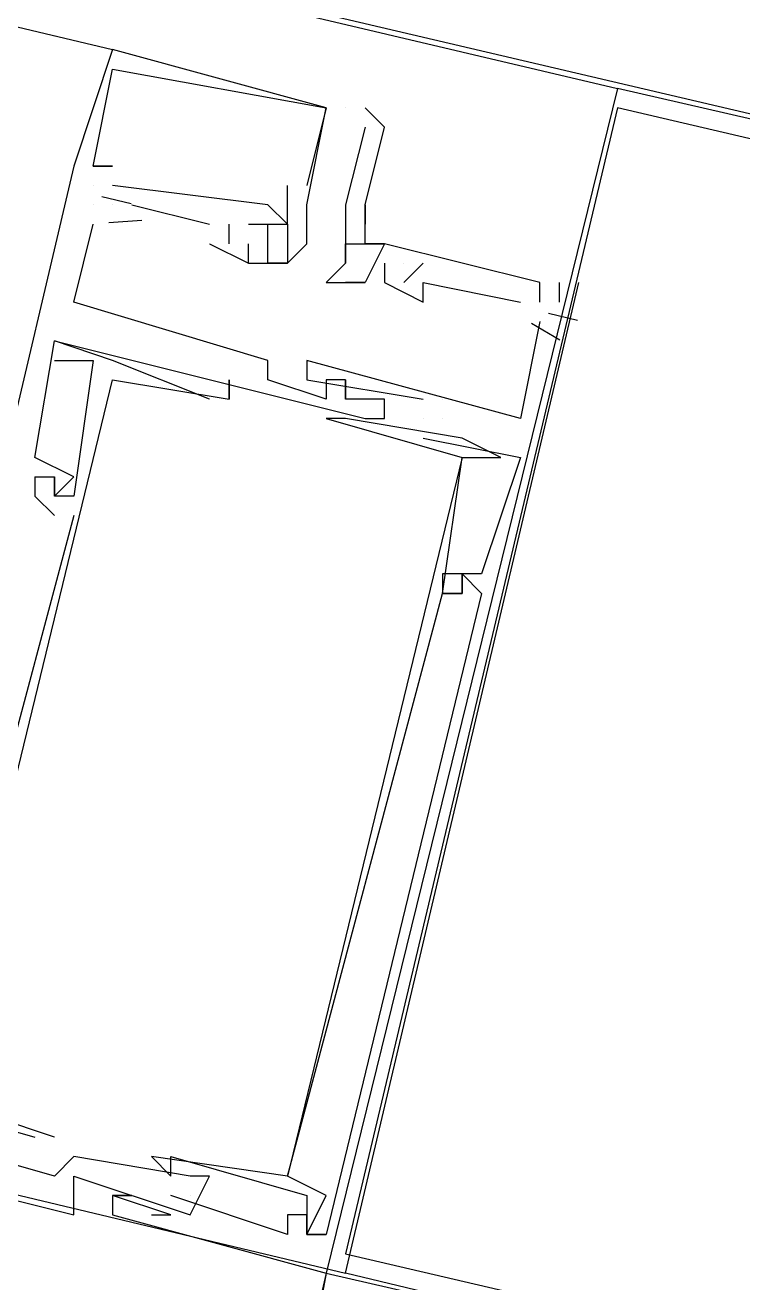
# Model space of a CAD drawing. Header units: feet. Extents: x -84 to 198, y -22 to 181.
# Drawn here: x 126.807 to 127.299, y 127.411 to 128.275 of the extents above; entities that cross this region are included whole.
import ezdxf

# ---------------------------------------------------------------- set-up
doc = ezdxf.new("R2010")
doc.units = ezdxf.units.FT
doc.layers.add('A-LINEA', color=7, linetype='CONTINUOUS')

msp = doc.modelspace()

# ---------------------------------------------------------------- linework, layer by layer
at = {"layer": 'A-LINEA'}
for p, q in [((119.2933, 130.0978), (127.2133, 128.2311)), ((119.6267, 129.9778), (126.8667, 128.2578)), ((126.8667, 128.2578), (126.8667, 128.2578)), ((126.8667, 128.2578), (126.8667, 128.2578)), ((126.8667, 128.2578), (126.8667, 128.2578)), ((126.8667, 128.2444), (126.8667, 128.2444)), ((126.8667, 128.2444), (126.8667, 128.2444)), ((126.8667, 128.2444), (126.8667, 128.2444)), ((127.0133, 128.2178), (127.0133, 128.2178)), ((127.0133, 128.2178), (127.0133, 128.2178)), ((127.0133, 128.2178), (127.0133, 128.2178)), ((127.0133, 128.2178), (127.0133, 128.2178)), ((127.0133, 128.2178), (127.0133, 128.2178)), ((127.0133, 128.2178), (127.0133, 128.2178)), ((127.0267, 128.2178), (127.0267, 128.2178)), ((127.04, 128.2178), (127.04, 128.2178)), ((127.04, 128.2044), (127.04, 128.2044)), ((127.0533, 128.2044), (127.0533, 128.2044)), ((126.84, 128.1778), (126.68, 127.4978)), ((126.84, 128.1778), (126.68, 127.4978)), ((126.84, 128.1778), (126.68, 127.4978)), ((126.84, 128.1778), (126.84, 128.1778)), ((126.84, 128.1778), (126.84, 128.1778)), ((126.84, 128.1778), (126.84, 128.1778)), ((126.84, 128.1778), (126.84, 128.1778)), ((126.84, 128.1778), (126.84, 128.1778)), ((126.84, 128.1778), (126.84, 128.1778)), ((126.8533, 128.1778), (126.8533, 128.1778)), ((126.8533, 128.1778), (126.8533, 128.1778)), ((126.8533, 128.1778), (126.8533, 128.1778)), ((126.8533, 128.1778), (126.8533, 128.1778)), ((126.8533, 128.1778), (126.8533, 128.1778)), ((126.8533, 128.1778), (126.8533, 128.1778)), ((126.8533, 128.1778), (126.8533, 128.1778)), ((126.8533, 128.1778), (126.8533, 128.1778)), ((126.8533, 128.1778), (126.8533, 128.1778)), ((126.8533, 128.1778), (126.8533, 128.1778)), ((126.8533, 128.1778), (126.8533, 128.1778)), ((126.8533, 128.1778), (126.8533, 128.1778)), ((126.8667, 128.1778), (126.8667, 128.1778)), ((126.8667, 128.1778), (126.8667, 128.1778)), ((126.8667, 128.1778), (126.8667, 128.1778)), ((126.8533, 128.1644), (126.8533, 128.1644)), ((126.8533, 128.1644), (126.8533, 128.1644)), ((126.8533, 128.1644), (126.8533, 128.1644)), ((126.8533, 128.1644), (126.8533, 128.1644)), ((126.8533, 128.1644), (126.8533, 128.1644)), ((126.8533, 128.1644), (126.8533, 128.1644)), ((126.9733, 128.1511), (126.8667, 128.1644)), ((126.8667, 128.1644), (126.8667, 128.1644)), ((126.9733, 128.1511), (126.8667, 128.1644)), ((126.8667, 128.1644), (126.8667, 128.1644)), ((126.9733, 128.1511), (126.8667, 128.1644)), ((126.8667, 128.1644), (126.8667, 128.1644)), ((126.9867, 128.1378), (126.9867, 128.1644)), ((126.9867, 128.1644), (126.9867, 128.1644)), ((126.9867, 128.1378), (126.9867, 128.1644)), ((126.9867, 128.1644), (126.9867, 128.1644)), ((126.9867, 128.1378), (126.9867, 128.1644)), ((126.9867, 128.1644), (126.9867, 128.1644)), ((127, 128.1644), (127, 128.1644)), ((127, 128.1644), (127, 128.1644)), ((127, 128.1644), (127, 128.1644)), ((126.8533, 128.1511), (126.8533, 128.1511)), ((126.8533, 128.1511), (126.8533, 128.1511)), ((126.8533, 128.1511), (126.8533, 128.1511)), ((126.8594, 128.1568), (126.8794, 128.152)), ((126.8594, 128.1568), (126.8794, 128.152)), ((126.8594, 128.1568), (126.8794, 128.152)), ((126.8667, 128.1511), (126.8667, 128.1511)), ((126.8667, 128.1511), (126.8667, 128.1511)), ((126.8667, 128.1511), (126.8667, 128.1511)), ((126.8667, 128.1511), (126.8667, 128.1511)), ((126.8667, 128.1511), (126.8667, 128.1511)), ((126.8667, 128.1511), (126.8667, 128.1511)), ((126.88, 128.1511), (126.9333, 128.1378)), ((126.88, 128.1511), (126.88, 128.1511)), ((126.88, 128.1511), (126.9333, 128.1378)), ((126.88, 128.1511), (126.88, 128.1511)), ((126.88, 128.1511), (126.9333, 128.1378)), ((126.88, 128.1511), (126.88, 128.1511)), ((126.9733, 128.1511), (126.9733, 128.1511)), ((126.9733, 128.1511), (126.9733, 128.1511)), ((126.9733, 128.1511), (126.9733, 128.1511)), ((126.9733, 128.1511), (126.9733, 128.1511)), ((126.9733, 128.1511), (126.9733, 128.1511)), ((126.9733, 128.1511), (126.9733, 128.1511)), ((127, 128.1511), (127, 128.1511)), ((127, 128.1511), (127, 128.1511)), ((127, 128.1511), (127, 128.1511)), ((127.0267, 128.1511), (127.0267, 128.1511)), ((127.0267, 128.1511), (127.0267, 128.1511)), ((127.04, 128.1511), (127.04, 128.1378)), ((127.04, 128.1511), (127.04, 128.1511)), ((127.04, 128.1511), (127.04, 128.1511)), ((126.8533, 128.1378), (126.8533, 128.1378)), ((126.8533, 128.1378), (126.8533, 128.1378)), ((126.8533, 128.1378), (126.8533, 128.1378)), ((126.8642, 128.1391), (126.8868, 128.1406)), ((126.8642, 128.1391), (126.8868, 128.1406)), ((126.8642, 128.1391), (126.8868, 128.1406)), ((126.9333, 128.1378), (126.9333, 128.1378)), ((126.9333, 128.1378), (126.9333, 128.1378)), ((126.9333, 128.1378), (126.9333, 128.1378)), ((126.9467, 128.1244), (126.9467, 128.1378)), ((126.9467, 128.1378), (126.9467, 128.1378)), ((126.9467, 128.1244), (126.9467, 128.1378)), ((126.9467, 128.1378), (126.9467, 128.1378)), ((126.9467, 128.1244), (126.9467, 128.1378)), ((126.9467, 128.1378), (126.9467, 128.1378)), ((126.96, 128.1378), (126.9733, 128.1378)), ((126.96, 128.1378), (126.96, 128.1378)), ((126.96, 128.1378), (126.9733, 128.1378)), ((126.96, 128.1378), (126.96, 128.1378)), ((126.96, 128.1378), (126.9733, 128.1378)), ((126.96, 128.1378), (126.96, 128.1378)), ((126.9733, 128.1378), (126.9733, 128.1378)), ((126.9733, 128.1378), (126.9733, 128.1378)), ((126.9733, 128.1378), (126.9733, 128.1378)), ((126.9733, 128.1378), (126.9733, 128.1378)), ((126.9733, 128.1378), (126.9733, 128.1378)), ((126.9733, 128.1378), (126.9733, 128.1378)), ((126.9733, 128.1378), (126.9733, 128.1378)), ((126.9733, 128.1378), (126.9733, 128.1378)), ((126.9733, 128.1378), (126.9733, 128.1378)), ((126.9867, 128.1378), (126.9867, 128.1378)), ((126.9867, 128.1378), (126.9867, 128.1378)), ((126.9867, 128.1378), (126.9867, 128.1378)), ((126.9867, 128.1378), (126.9867, 128.1378)), ((126.9867, 128.1378), (126.9867, 128.1378)), ((126.9867, 128.1378), (126.9867, 128.1378)), ((127, 128.1378), (127, 128.1378)), ((127, 128.1378), (127, 128.1378)), ((127, 128.1378), (127, 128.1378)), ((127.0267, 128.1378), (127.0267, 128.1378)), ((127.0267, 128.1378), (127.0267, 128.1378)), ((127.04, 128.1378), (127.04, 128.1378)), ((126.9333, 128.1244), (126.9333, 128.1244)), ((126.9333, 128.1244), (126.9333, 128.1244)), ((126.9333, 128.1244), (126.9333, 128.1244)), ((126.9467, 128.1244), (126.9467, 128.1244)), ((126.9467, 128.1244), (126.9467, 128.1244)), ((126.9467, 128.1244), (126.9467, 128.1244)), ((126.96, 128.1244), (126.96, 128.1244)), ((126.96, 128.1244), (126.96, 128.1244)), ((126.96, 128.1244), (126.96, 128.1244)), ((126.96, 128.1244), (126.96, 128.1244)), ((126.96, 128.1244), (126.96, 128.1244)), ((126.96, 128.1244), (126.96, 128.1244)), ((126.9733, 128.1244), (126.9733, 128.1244)), ((126.9733, 128.1244), (126.9733, 128.1244)), ((126.9733, 128.1244), (126.9733, 128.1244)), ((127, 128.1244), (127, 128.1244)), ((127, 128.1244), (127, 128.1244)), ((127, 128.1244), (127, 128.1244)), ((127.0267, 128.1244), (127.0267, 128.1244)), ((127.04, 128.1244), (127.04, 128.1244)), ((127.04, 128.1244), (127.04, 128.1244)), ((127.0533, 128.1244), (127.0533, 128.1244)), ((127.0533, 128.1244), (127.0533, 128.1244)), ((127.0533, 128.1244), (127.0533, 128.1244)), ((127.0533, 128.1244), (127.0533, 128.1244)), ((127.0533, 128.1244), (127.0533, 128.1244)), ((126.96, 128.1111), (126.96, 128.1111)), ((126.96, 128.1111), (126.96, 128.1111)), ((126.96, 128.1111), (126.96, 128.1111)), ((126.96, 128.1111), (126.96, 128.1111)), ((126.96, 128.1111), (126.96, 128.1111)), ((126.96, 128.1111), (126.96, 128.1111)), ((126.9733, 128.1111), (126.9733, 128.1111)), ((126.9733, 128.1111), (126.9733, 128.1111)), ((126.9733, 128.1111), (126.9733, 128.1111)), ((126.9733, 128.1111), (126.9733, 128.1111)), ((126.9733, 128.1111), (126.9733, 128.1111)), ((126.9733, 128.1111), (126.9733, 128.1111)), ((126.9867, 128.1111), (126.9867, 128.1111)), ((126.9867, 128.1111), (126.9867, 128.1111)), ((126.9867, 128.1111), (126.9867, 128.1111)), ((126.9867, 128.1111), (126.9867, 128.1111)), ((126.9867, 128.1111), (126.9867, 128.1111)), ((126.9867, 128.1111), (126.9867, 128.1111)), ((127.0267, 128.1111), (127.0267, 128.1111)), ((127.0267, 128.1111), (127.0267, 128.1111)), ((127.0533, 128.1111), (127.0533, 128.1111)), ((127.0533, 128.1111), (127.0533, 128.1111)), ((127.0533, 128.1111), (127.0533, 128.1111)), ((127.0533, 128.1111), (127.0533, 128.1111)), ((127.0533, 128.1111), (127.0533, 128.1111)), ((127.0533, 128.1111), (127.0533, 128.1111)), ((127.0533, 128.1111), (127.0533, 128.1111)), ((127.0667, 128.1111), (127.0667, 128.1111)), ((127.08, 128.1111), (127.0667, 128.0978)), ((127.0667, 128.1111), (127.0667, 128.1111)), ((127.0667, 128.1111), (127.0667, 128.1111)), ((127.08, 128.1111), (127.0667, 128.0978)), ((127.0667, 128.1111), (127.0667, 128.1111)), ((127.0667, 128.1111), (127.0667, 128.1111)), ((127.08, 128.1111), (127.0667, 128.0978)), ((127.0667, 128.1111), (127.0667, 128.1111)), ((127.08, 128.1111), (127.08, 128.1111)), ((127.08, 128.1111), (127.08, 128.1111)), ((127.08, 128.1111), (127.08, 128.1111)), ((127.0133, 128.0978), (127.0133, 128.0978)), ((127.0267, 128.0978), (127.0267, 128.0978)), ((127.0267, 127.4178), (127.1867, 128.0978)), ((127.0267, 127.4178), (127.1867, 128.0978)), ((127.0267, 127.4178), (127.1867, 128.0978)), ((127.04, 128.0978), (127.04, 128.0978)), ((127.04, 128.0978), (127.04, 128.0978)), ((127.04, 128.0978), (127.04, 128.0978)), ((127.04, 128.0978), (127.04, 128.0978)), ((127.04, 128.0978), (127.04, 128.0978)), ((127.04, 128.0978), (127.04, 128.0978)), ((127.04, 128.0978), (127.04, 128.0978)), ((127.04, 128.0978), (127.04, 128.0978)), ((127.0533, 128.0978), (127.0533, 128.0978)), ((127.0533, 128.0978), (127.0533, 128.0978)), ((127.0533, 128.0978), (127.0533, 128.0978)), ((127.0533, 128.0978), (127.0533, 128.0978)), ((127.0533, 128.0978), (127.0533, 128.0978)), ((127.0533, 128.0978), (127.0533, 128.0978)), ((127.0533, 128.0978), (127.0533, 128.0978)), ((127.0533, 128.0978), (127.0533, 128.0978)), ((127.0533, 128.0978), (127.0533, 128.0978)), ((127.0533, 128.0978), (127.0533, 128.0978)), ((127.0667, 128.0978), (127.0667, 128.0978)), ((127.0667, 128.0978), (127.0667, 128.0978)), ((127.0667, 128.0978), (127.0667, 128.0978)), ((127.08, 128.0978), (127.08, 128.0978)), ((127.08, 128.0978), (127.08, 128.0978)), ((127.08, 128.0978), (127.08, 128.0978)), ((127.16, 128.0978), (127.16, 128.0978)), ((127.16, 128.0978), (127.16, 128.0978)), ((127.16, 128.0978), (127.16, 128.0978)), ((127.1733, 128.0978), (127.1733, 128.0844)), ((127.1733, 128.0978), (127.1733, 128.0978)), ((127.1733, 128.0978), (127.1733, 128.0844)), ((127.1733, 128.0978), (127.1733, 128.0978)), ((127.1733, 128.0978), (127.1733, 128.0844)), ((127.1733, 128.0978), (127.1733, 128.0978)), ((127.1867, 128.0978), (127.1867, 128.0978)), ((127.1867, 128.0978), (127.1867, 128.0978)), ((127.1867, 128.0978), (127.1867, 128.0978)), ((126.84, 128.0844), (126.84, 128.0844)), ((126.84, 128.0844), (126.84, 128.0844)), ((126.84, 128.0844), (126.84, 128.0844)), ((127.08, 128.0844), (127.08, 128.0844)), ((127.08, 128.0844), (127.08, 128.0844)), ((127.08, 128.0844), (127.08, 128.0844)), ((127.1467, 128.0844), (127.1467, 128.0844)), ((127.1467, 128.0844), (127.1467, 128.0844)), ((127.1467, 128.0844), (127.1467, 128.0844)), ((127.16, 128.0844), (127.16, 128.0844)), ((127.16, 128.0844), (127.16, 128.0844)), ((127.16, 128.0844), (127.16, 128.0844)), ((127.1733, 128.0844), (127.1733, 128.0844)), ((127.1733, 128.0844), (127.1733, 128.0844)), ((127.1733, 128.0844), (127.1733, 128.0844)), ((127.166, 128.0768), (127.186, 128.072)), ((127.166, 128.0768), (127.186, 128.072)), ((127.166, 128.0768), (127.186, 128.072)), ((127.1543, 128.0699), (127.1738, 128.0584)), ((127.1543, 128.0699), (127.1738, 128.0584)), ((127.1543, 128.0699), (127.1738, 128.0584)), ((127.16, 128.0711), (127.16, 128.0711)), ((127.16, 128.0711), (127.16, 128.0711)), ((127.16, 128.0711), (127.16, 128.0711)), ((126.8267, 128.0578), (126.8267, 128.0578)), ((126.8267, 128.0578), (126.8267, 128.0578)), ((126.8267, 128.0578), (126.8267, 128.0578)), ((126.8267, 128.0578), (126.8267, 128.0578)), ((126.8267, 128.0578), (126.8267, 128.0578)), ((126.8267, 128.0578), (126.8267, 128.0578)), ((126.8267, 128.0444), (126.8267, 128.0444)), ((126.8267, 128.0444), (126.8267, 128.0444)), ((126.8267, 128.0444), (126.8267, 128.0444)), ((126.8533, 128.0444), (126.8533, 128.0444)), ((126.8533, 128.0444), (126.8533, 128.0444)), ((126.8533, 128.0444), (126.8533, 128.0444)), ((126.8667, 128.0444), (126.8667, 128.0444)), ((126.8667, 128.0444), (126.8667, 128.0444)), ((126.8667, 128.0444), (126.8667, 128.0444)), ((126.9733, 128.0444), (126.9733, 128.0444)), ((126.9733, 128.0444), (126.9733, 128.0444)), ((126.9733, 128.0444), (126.9733, 128.0444)), ((127, 128.0444), (127, 128.0444)), ((127, 128.0444), (127, 128.0444)), ((127, 128.0444), (127, 128.0444)), ((126.8667, 128.0311), (126.8667, 128.0311)), ((126.8667, 128.0311), (126.8667, 128.0311)), ((126.8667, 128.0311), (126.8667, 128.0311)), ((126.9333, 128.0311), (126.9333, 128.0311)), ((126.9333, 128.0311), (126.9333, 128.0311)), ((126.9333, 128.0311), (126.9333, 128.0311)), ((126.9467, 128.0311), (126.9467, 128.0311)), ((126.9467, 128.0311), (126.9467, 128.0311)), ((126.9467, 128.0311), (126.9467, 128.0311)), ((126.9733, 128.0311), (126.9733, 128.0311)), ((126.9733, 128.0311), (126.9733, 128.0311)), ((126.9733, 128.0311), (126.9733, 128.0311)), ((127, 128.0311), (127, 128.0311)), ((127, 128.0311), (127, 128.0311)), ((127, 128.0311), (127, 128.0311)), ((127.0133, 128.0311), (127.0133, 128.0311)), ((127.0133, 128.0311), (127.0133, 128.0311)), ((127.0133, 128.0311), (127.0133, 128.0311)), ((127.0267, 128.0311), (127.0267, 128.0311)), ((127.0267, 128.0311), (127.0267, 128.0311)), ((127.0267, 128.0311), (127.0267, 128.0311)), ((127.0267, 128.0311), (127.0267, 128.0311)), ((127.0267, 128.0311), (127.0267, 128.0311)), ((127.0267, 128.0311), (127.0267, 128.0311)), ((126.9333, 128.0178), (126.9333, 128.0178)), ((126.9333, 128.0178), (126.9333, 128.0178)), ((126.9333, 128.0178), (126.9333, 128.0178)), ((126.9467, 128.0178), (126.9467, 128.0178)), ((126.9467, 128.0178), (126.9467, 128.0178)), ((126.9467, 128.0178), (126.9467, 128.0178)), ((126.9467, 128.0178), (126.9467, 128.0178)), ((126.9467, 128.0178), (126.9467, 128.0178)), ((126.9467, 128.0178), (126.9467, 128.0178)), ((127.0133, 128.0178), (127.0133, 128.0178)), ((127.0133, 128.0178), (127.0133, 128.0178)), ((127.0133, 128.0178), (127.0133, 128.0178)), ((127.0267, 128.0178), (127.0267, 128.0178)), ((127.0267, 128.0178), (127.0267, 128.0178)), ((127.0267, 128.0178), (127.0267, 128.0178)), ((127.0267, 128.0178), (127.0267, 128.0178)), ((127.0267, 128.0178), (127.0267, 128.0178)), ((127.0267, 128.0178), (127.0267, 128.0178)), ((127.04, 128.0178), (127.04, 128.0178)), ((127.04, 128.0178), (127.04, 128.0178)), ((127.04, 128.0178), (127.04, 128.0178)), ((127.0533, 128.0178), (127.0533, 128.0178)), ((127.0533, 128.0178), (127.0533, 128.0178)), ((127.0533, 128.0178), (127.0533, 128.0178)), ((127.0533, 128.0178), (127.0533, 128.0178)), ((127.0533, 128.0178), (127.0533, 128.0178)), ((127.0533, 128.0178), (127.0533, 128.0178)), ((127.08, 128.0178), (127.08, 128.0178)), ((127.08, 128.0178), (127.08, 128.0178)), ((127.08, 128.0178), (127.08, 128.0178)), ((127.0933, 128.0178), (127.0933, 128.0178)), ((127.0933, 128.0178), (127.0933, 128.0178)), ((127.0933, 128.0178), (127.0933, 128.0178)), ((127.0933, 128.0178), (127.0933, 128.0178)), ((127.0933, 128.0178), (127.0933, 128.0178)), ((127.0933, 128.0178), (127.0933, 128.0178)), ((127.0133, 128.0044), (127.0133, 128.0044)), ((127.0133, 128.0044), (127.0133, 128.0044)), ((127.0133, 128.0044), (127.0133, 128.0044)), ((127.0267, 128.0044), (127.0267, 128.0044)), ((127.0267, 128.0044), (127.0267, 128.0044)), ((127.0267, 128.0044), (127.0267, 128.0044)), ((127.04, 128.0044), (127.04, 128.0044)), ((127.04, 128.0044), (127.04, 128.0044)), ((127.04, 128.0044), (127.04, 128.0044)), ((127.04, 128.0044), (127.04, 128.0044)), ((127.04, 128.0044), (127.04, 128.0044)), ((127.04, 128.0044), (127.04, 128.0044)), ((127.0533, 128.0044), (127.0533, 128.0044)), ((127.0533, 128.0044), (127.0533, 128.0044)), ((127.0533, 128.0044), (127.0533, 128.0044)), ((127.0533, 128.0044), (127.0533, 128.0044)), ((127.0533, 128.0044), (127.0533, 128.0044)), ((127.0533, 128.0044), (127.0533, 128.0044)), ((127.08, 128.0044), (127.08, 128.0044)), ((127.08, 128.0044), (127.08, 128.0044)), ((127.08, 128.0044), (127.08, 128.0044)), ((127.08, 128.0044), (127.08, 128.0044)), ((127.08, 128.0044), (127.08, 128.0044)), ((127.08, 128.0044), (127.08, 128.0044)), ((127.0933, 128.0044), (127.0933, 128.0044)), ((127.0933, 128.0044), (127.0933, 128.0044)), ((127.0933, 128.0044), (127.0933, 128.0044)), ((127.0933, 128.0044), (127.0933, 128.0044)), ((127.0933, 128.0044), (127.0933, 128.0044)), ((127.0933, 128.0044), (127.0933, 128.0044)), ((127.1467, 128.0044), (127.1467, 128.0044)), ((127.1467, 128.0044), (127.1467, 128.0044)), ((127.1467, 128.0044), (127.1467, 128.0044)), ((127.08, 127.9911), (127.08, 127.9911)), ((127.08, 127.9911), (127.08, 127.9911)), ((127.08, 127.9911), (127.08, 127.9911)), ((127.1067, 127.9911), (127.1067, 127.9911)), ((127.1067, 127.9911), (127.1067, 127.9911)), ((127.1067, 127.9911), (127.1067, 127.9911)), ((126.8133, 127.9778), (126.8133, 127.9778)), ((126.8133, 127.9778), (126.8133, 127.9778)), ((126.8133, 127.9778), (126.8133, 127.9778)), ((127.1067, 127.9778), (127.1067, 127.9778)), ((127.1067, 127.9778), (127.1067, 127.9778)), ((127.1067, 127.9778), (127.1067, 127.9778)), ((127.1067, 127.9778), (127.1067, 127.9778)), ((127.1067, 127.9778), (127.1067, 127.9778)), ((127.1067, 127.9778), (127.1067, 127.9778)), ((127.1333, 127.9778), (127.1333, 127.9778)), ((127.1333, 127.9778), (127.1333, 127.9778)), ((127.1333, 127.9778), (127.1333, 127.9778)), ((127.1467, 127.9778), (127.1467, 127.9778)), ((127.1467, 127.9778), (127.1467, 127.9778)), ((127.1467, 127.9778), (127.1467, 127.9778)), ((127.1467, 127.9778), (127.1467, 127.9778)), ((127.1467, 127.9778), (127.1467, 127.9778)), ((127.1467, 127.9778), (127.1467, 127.9778)), ((126.8133, 127.9644), (126.8133, 127.9644)), ((126.8133, 127.9644), (126.8133, 127.9644)), ((126.8133, 127.9644), (126.8133, 127.9644)), ((126.8133, 127.9644), (126.8133, 127.9644)), ((126.8133, 127.9644), (126.8133, 127.9644)), ((126.8133, 127.9644), (126.8133, 127.9644)), ((126.8267, 127.9644), (126.8267, 127.9644)), ((126.8267, 127.9644), (126.8267, 127.9644)), ((126.8267, 127.9644), (126.8267, 127.9644)), ((126.8267, 127.9644), (126.8267, 127.9644)), ((126.8267, 127.9644), (126.8267, 127.9644)), ((126.8267, 127.9644), (126.8267, 127.9644)), ((126.84, 127.9644), (126.84, 127.9644)), ((126.84, 127.9644), (126.84, 127.9644)), ((126.84, 127.9644), (126.84, 127.9644)), ((126.8133, 127.9511), (126.8133, 127.9511)), ((126.8133, 127.9511), (126.8133, 127.9511)), ((126.8133, 127.9511), (126.8133, 127.9511)), ((126.8267, 127.9511), (126.8267, 127.9511)), ((126.8267, 127.9511), (126.8267, 127.9511)), ((126.8267, 127.9511), (126.8267, 127.9511)), ((126.8267, 127.9511), (126.8267, 127.9511)), ((126.8267, 127.9511), (126.8267, 127.9511)), ((126.8267, 127.9511), (126.8267, 127.9511)), ((126.84, 127.9511), (126.84, 127.9511)), ((126.84, 127.9511), (126.84, 127.9511)), ((126.84, 127.9511), (126.84, 127.9511)), ((126.8267, 127.9378), (126.8267, 127.9378)), ((126.8267, 127.9378), (126.8267, 127.9378)), ((126.8267, 127.9378), (126.8267, 127.9378)), ((126.84, 127.9378), (126.84, 127.9378)), ((126.84, 127.9378), (126.84, 127.9378)), ((126.84, 127.9378), (126.84, 127.9378)), ((127.0933, 127.8978), (127.0933, 127.8978)), ((127.0933, 127.8978), (127.0933, 127.8978)), ((127.0933, 127.8978), (127.0933, 127.8978)), ((127.1067, 127.8978), (127.1067, 127.8978)), ((127.1067, 127.8978), (127.1067, 127.8978)), ((127.1067, 127.8978), (127.1067, 127.8978)), ((127.1067, 127.8978), (127.1067, 127.8978)), ((127.1067, 127.8978), (127.1067, 127.8978)), ((127.1067, 127.8978), (127.1067, 127.8978)), ((127.12, 127.8978), (127.12, 127.8978)), ((127.12, 127.8978), (127.12, 127.8978)), ((127.12, 127.8978), (127.12, 127.8978)), ((127.0933, 127.8844), (127.0933, 127.8844)), ((127.0933, 127.8844), (127.0933, 127.8844)), ((127.0933, 127.8844), (127.0933, 127.8844)), ((127.0933, 127.8844), (127.0933, 127.8844)), ((127.0933, 127.8844), (127.0933, 127.8844)), ((127.0933, 127.8844), (127.0933, 127.8844)), ((127.0933, 127.8844), (127.0933, 127.8844)), ((127.0933, 127.8844), (127.0933, 127.8844)), ((127.0933, 127.8844), (127.0933, 127.8844)), ((127.1067, 127.8844), (127.1067, 127.8844)), ((127.1067, 127.8844), (127.1067, 127.8844)), ((127.1067, 127.8844), (127.1067, 127.8844)), ((127.1067, 127.8844), (127.1067, 127.8844)), ((127.1067, 127.8844), (127.1067, 127.8844)), ((127.1067, 127.8844), (127.1067, 127.8844)), ((127.1067, 127.8844), (127.1067, 127.8844)), ((127.1067, 127.8844), (127.1067, 127.8844)), ((127.1067, 127.8844), (127.1067, 127.8844)), ((127.12, 127.8844), (127.12, 127.8844)), ((127.12, 127.8844), (127.12, 127.8844)), ((127.12, 127.8844), (127.12, 127.8844)), ((126.4667, 127.5511), (127.0267, 127.4178)), ((126.4667, 127.5511), (127.0267, 127.4178)), ((126.8133, 127.5111), (126.8133, 127.5111)), ((126.8133, 127.5111), (126.8133, 127.5111)), ((126.8133, 127.5111), (126.8133, 127.5111)), ((126.8267, 127.5111), (126.8267, 127.5111)), ((126.8267, 127.5111), (126.8267, 127.5111)), ((126.8267, 127.5111), (126.8267, 127.5111)), ((126.84, 127.4978), (126.84, 127.4978)), ((126.84, 127.4978), (126.84, 127.4978)), ((126.84, 127.4978), (126.84, 127.4978)), ((126.8933, 127.4978), (126.8933, 127.4978)), ((126.8933, 127.4978), (126.8933, 127.4978)), ((126.8933, 127.4978), (126.8933, 127.4978)), ((126.9067, 127.4978), (126.9067, 127.4978)), ((126.9067, 127.4978), (126.9067, 127.4978)), ((126.9067, 127.4978), (126.9067, 127.4978)), ((126.8267, 127.4844), (126.8267, 127.4844)), ((126.8267, 127.4844), (126.8267, 127.4844)), ((126.8267, 127.4844), (126.8267, 127.4844)), ((126.84, 127.4844), (126.84, 127.4844)), ((126.84, 127.4844), (126.84, 127.4844)), ((126.84, 127.4844), (126.84, 127.4844)), ((126.9067, 127.4844), (126.9067, 127.4844)), ((126.9067, 127.4844), (126.9067, 127.4844)), ((126.9067, 127.4844), (126.9067, 127.4844)), ((126.92, 127.4844), (126.92, 127.4844)), ((126.92, 127.4844), (126.92, 127.4844)), ((126.92, 127.4844), (126.92, 127.4844)), ((126.9333, 127.4844), (126.9333, 127.4844)), ((126.9333, 127.4844), (126.9333, 127.4844)), ((126.9333, 127.4844), (126.9333, 127.4844)), ((126.9867, 127.4844), (126.9867, 127.4844)), ((126.9867, 127.4844), (126.9867, 127.4844)), ((126.9867, 127.4844), (126.9867, 127.4844)), ((126.9867, 127.4844), (126.9867, 127.4844)), ((126.9867, 127.4844), (126.9867, 127.4844)), ((126.9867, 127.4844), (126.9867, 127.4844)), ((126.8667, 127.4711), (126.8667, 127.4711)), ((126.8667, 127.4711), (126.8667, 127.4711)), ((126.8667, 127.4711), (126.8667, 127.4711)), ((126.8667, 127.4711), (126.8667, 127.4711)), ((126.8667, 127.4711), (126.8667, 127.4711)), ((126.8667, 127.4711), (126.8667, 127.4711)), ((126.88, 127.4711), (126.88, 127.4711)), ((126.88, 127.4711), (126.88, 127.4711)), ((126.88, 127.4711), (126.88, 127.4711)), ((126.9067, 127.4711), (126.9067, 127.4711)), ((126.9067, 127.4711), (126.9067, 127.4711)), ((126.9067, 127.4711), (126.9067, 127.4711)), ((126.92, 127.4711), (126.92, 127.4711)), ((126.92, 127.4711), (126.92, 127.4711)), ((126.92, 127.4711), (126.92, 127.4711)), ((127, 127.4711), (127, 127.4711)), ((127, 127.4711), (127, 127.4711)), ((127, 127.4711), (127, 127.4711)), ((127.0133, 127.4711), (127.0133, 127.4711)), ((127.0133, 127.4711), (127.0133, 127.4711)), ((127.0133, 127.4711), (127.0133, 127.4711)), ((126.84, 127.4578), (126.84, 127.4578)), ((126.84, 127.4578), (126.84, 127.4578)), ((126.84, 127.4578), (126.84, 127.4578)), ((126.8667, 127.4578), (126.8667, 127.4578)), ((126.8667, 127.4578), (126.8667, 127.4578)), ((126.8667, 127.4578), (126.8667, 127.4578)), ((126.8933, 127.4578), (126.8933, 127.4578)), ((126.8933, 127.4578), (126.8933, 127.4578)), ((126.8933, 127.4578), (126.8933, 127.4578)), ((126.9067, 127.4578), (126.9067, 127.4578)), ((126.9067, 127.4578), (126.9067, 127.4578)), ((126.9067, 127.4578), (126.9067, 127.4578)), ((126.92, 127.4578), (126.92, 127.4578)), ((126.92, 127.4578), (126.92, 127.4578)), ((126.92, 127.4578), (126.92, 127.4578)), ((126.9867, 127.4578), (126.9867, 127.4578)), ((126.9867, 127.4578), (126.9867, 127.4578)), ((126.9867, 127.4578), (126.9867, 127.4578)), ((127, 127.4578), (127, 127.4578)), ((127, 127.4578), (127, 127.4578)), ((127, 127.4578), (127, 127.4578)), ((126.9867, 127.4444), (126.9867, 127.4444)), ((126.9867, 127.4444), (126.9867, 127.4444)), ((126.9867, 127.4444), (126.9867, 127.4444)), ((127, 127.4444), (127, 127.4444)), ((127, 127.4444), (127, 127.4444)), ((127, 127.4444), (127, 127.4444)), ((127, 127.4444), (127, 127.4444)), ((127, 127.4444), (127, 127.4444)), ((127, 127.4444), (127, 127.4444)), ((127, 127.4444), (127, 127.4444)), ((127, 127.4444), (127, 127.4444)), ((127, 127.4444), (127, 127.4444)), ((127.0133, 127.4444), (127.0133, 127.4444)), ((127.0133, 127.4444), (127.0133, 127.4444)), ((127.0133, 127.4444), (127.0133, 127.4444)), ((127.0133, 127.4178), (126.9467, 127.1244)), ((127.0133, 127.4178), (126.9867, 127.2711)), ((127.0133, 127.4178), (126.9867, 127.2711)), ((127.0133, 127.4178), (126.9867, 127.2711)), ((127.0133, 127.4178), (127.0133, 127.4178)), ((127.0133, 127.4178), (127.0133, 127.4178)), ((127.0133, 127.4178), (127.0133, 127.4178)), ((127.0133, 127.4178), (127.0133, 127.4178)), ((127.0133, 127.4178), (127.0133, 127.4178)), ((127.0133, 127.4178), (127.0133, 127.4178)), ((127.6933, 127.2578), (127.0267, 127.4178)), ((127.0267, 127.4178), (127.0267, 127.4178)), ((127.6933, 127.2578), (127.0267, 127.4178)), ((127.0267, 127.4178), (127.0267, 127.4178)), ((127.6933, 127.2578), (127.0267, 127.4178)), ((127.0267, 127.4178), (127.0267, 127.4178)), ((127.0267, 127.4178), (127.0267, 127.4178)), ((127.0267, 127.4178), (127.0267, 127.4178)), ((127.0267, 127.4178), (127.0267, 127.4178))]:
    msp.add_line(p, q, dxfattribs=at)
for points in [[(103.1067, 159.3911), (103.0667, 159.2178), (102.5733, 157.1111), (102.8667, 156.9378), (100.9867, 148.9911), (103.5867, 148.3778), (103.4267, 147.7244), (111.4267, 145.8444), (113.8133, 145.2711), (117.8667, 144.3111), (114.9067, 131.8311), (119.4533, 130.7511), (119.2933, 130.0978), (122, 129.4578), (128.0267, 128.0444), (124.1867, 111.8044), (124.44, 111.7378), (125.7867, 111.4178), (129.48, 110.5511), (135.96, 109.0178), (135.88, 108.6844), (141.96, 107.2578)], [(103.1067, 159.3911), (103.0667, 159.2178), (102.5733, 157.1111), (102.8667, 156.9378), (100.9867, 148.9911), (103.5867, 148.3778), (103.4267, 147.7244), (111.4267, 145.8444), (113.8133, 145.2711), (117.8667, 144.3111), (114.9067, 131.8311), (119.4533, 130.7511), (119.2933, 130.0978), (122, 129.4578), (128.0267, 128.0444), (124.1867, 111.8044), (124.44, 111.7378), (125.7867, 111.4178), (129.48, 110.5511), (135.96, 109.0178), (135.88, 108.6844), (141.96, 107.2578)], [(126.96, 128.1111), (126.9867, 128.1111), (127, 128.1244), (127, 128.1378), (127, 128.1511), (127.0133, 128.2178), (126.8667, 128.2578), (126.8667, 128.2578), (126.84, 128.1778)], [(126.96, 128.1111), (126.9867, 128.1111), (127, 128.1244), (127, 128.1378), (127, 128.1511), (127.0133, 128.2178), (126.8667, 128.2578), (126.8667, 128.2578), (126.84, 128.1778)], [(126.96, 128.1111), (126.9867, 128.1111), (127, 128.1244), (127, 128.1378), (127, 128.1511), (127.0133, 128.2178), (126.8667, 128.2578), (126.8667, 128.2578), (126.84, 128.1778)], [(126.8533, 128.1778), (126.8667, 128.1778), (126.8533, 128.1778), (126.8667, 128.2444), (126.8667, 128.2444), (127.0133, 128.2178), (127.0133, 128.2178), (127, 128.1644), (127, 128.1644), (127, 128.1644), (127, 128.1644)], [(126.8533, 128.1778), (126.8667, 128.1778), (126.8533, 128.1778), (126.8667, 128.2444), (126.8667, 128.2444), (127.0133, 128.2178), (127.0133, 128.2178), (127, 128.1644), (127, 128.1644), (127, 128.1644), (127, 128.1644)], [(126.8533, 128.1778), (126.8667, 128.1778), (126.8533, 128.1778), (126.8667, 128.2444), (126.8667, 128.2444), (127.0133, 128.2178), (127.0133, 128.2178), (127, 128.1644), (127, 128.1644), (127, 128.1644), (127, 128.1644)], [(127.0133, 127.4178), (127.8267, 127.2311), (128.0267, 128.0444), (127.2133, 128.2311), (127.0133, 127.4178)], [(127.0267, 127.4311), (127.8267, 127.2444), (128.0133, 128.0311), (127.2133, 128.2178), (127.0267, 127.4311)], [(127.04, 128.1244), (127.04, 128.1511), (127.04, 128.1511), (127.04, 128.1511), (127.04, 128.1511), (127.0533, 128.2044), (127.0533, 128.2044), (127.04, 128.2178)], [(127.04, 128.2044), (127.0267, 128.1511), (127.0267, 128.1378)], [(126.9867, 128.1378), (126.9867, 128.1378), (126.9733, 128.1511)], [(126.9867, 128.1378), (126.9867, 128.1378), (126.9733, 128.1511)], [(126.9867, 128.1378), (126.9867, 128.1378), (126.9733, 128.1511)], [(127.0267, 128.0311), (127.0133, 128.0311), (127.0133, 128.0178), (126.9733, 128.0311), (126.9733, 128.0444), (126.84, 128.0844), (126.8533, 128.1378)], [(127.0267, 128.0311), (127.0133, 128.0311), (127.0133, 128.0178), (126.9733, 128.0311), (126.9733, 128.0444), (126.84, 128.0844), (126.8533, 128.1378)], [(127.0267, 128.0311), (127.0133, 128.0311), (127.0133, 128.0178), (126.9733, 128.0311), (126.9733, 128.0444), (126.84, 128.0844), (126.8533, 128.1378)], [(126.9733, 128.1244), (126.9733, 128.1378), (126.9733, 128.1378), (126.9733, 128.1378)], [(126.9733, 128.1244), (126.9733, 128.1378), (126.9733, 128.1378), (126.9733, 128.1378)], [(126.9733, 128.1244), (126.9733, 128.1378), (126.9733, 128.1378), (126.9733, 128.1378)], [(127.0267, 128.1378), (127.0267, 128.1111), (127.0133, 128.0978), (127.04, 128.0978)], [(126.9333, 128.1244), (126.96, 128.1111), (126.96, 128.1244)], [(126.9333, 128.1244), (126.96, 128.1111), (126.96, 128.1244)], [(126.9333, 128.1244), (126.96, 128.1111), (126.96, 128.1244)], [(126.96, 128.1111), (126.96, 128.1111), (126.96, 128.1111), (126.96, 128.1244), (126.96, 128.1244), (126.96, 128.1244)], [(126.96, 128.1111), (126.96, 128.1111), (126.96, 128.1111), (126.96, 128.1244), (126.96, 128.1244), (126.96, 128.1244)], [(126.96, 128.1111), (126.96, 128.1111), (126.96, 128.1111), (126.96, 128.1244), (126.96, 128.1244), (126.96, 128.1244)], [(127.0267, 128.1111), (127.0267, 128.1244), (127.0533, 128.1244), (127.04, 128.0978), (127.0267, 128.0978)], [(127.0533, 128.1244), (127.0533, 128.1244), (127.04, 128.1244), (127.04, 128.1244)], [(127.16, 128.0844), (127.16, 128.0978), (127.0533, 128.1244)], [(127.16, 128.0844), (127.16, 128.0978), (127.0533, 128.1244)], [(127.16, 128.0844), (127.16, 128.0978), (127.0533, 128.1244)], [(127.0533, 128.1111), (127.0533, 128.1111), (127.0533, 128.1111), (127.0533, 128.0978), (127.0533, 128.0978), (127.0533, 128.0978), (127.0533, 128.0978)], [(127.0533, 128.0978), (127.08, 128.0844), (127.08, 128.0978), (127.1467, 128.0844)], [(127.0533, 128.0978), (127.08, 128.0844), (127.08, 128.0978), (127.1467, 128.0844)], [(127.0533, 128.0978), (127.08, 128.0844), (127.08, 128.0978), (127.1467, 128.0844)], [(127.16, 128.0711), (127.1467, 128.0044), (127, 128.0444), (127, 128.0311), (127.08, 128.0178)], [(127.16, 128.0711), (127.1467, 128.0044), (127, 128.0444), (127, 128.0311), (127.08, 128.0178)], [(127.16, 128.0711), (127.1467, 128.0044), (127, 128.0444), (127, 128.0311), (127.08, 128.0178)], [(126.8133, 127.9644), (126.8267, 127.9644), (126.8267, 127.9511), (126.84, 127.9644), (126.8133, 127.9778), (126.8267, 128.0578), (127.04, 128.0044), (127.0533, 128.0044), (127.0533, 128.0178), (127.04, 128.0178)], [(126.8133, 127.9644), (126.8267, 127.9644), (126.8267, 127.9511), (126.84, 127.9644), (126.8133, 127.9778), (126.8267, 128.0578), (127.04, 128.0044), (127.0533, 128.0044), (127.0533, 128.0178), (127.04, 128.0178)], [(126.8133, 127.9644), (126.8267, 127.9644), (126.8267, 127.9511), (126.84, 127.9644), (126.8133, 127.9778), (126.8267, 128.0578), (127.04, 128.0044), (127.0533, 128.0044), (127.0533, 128.0178), (127.04, 128.0178)], [(126.9333, 128.0178), (126.8667, 128.0444), (126.8267, 128.0578)], [(126.9333, 128.0178), (126.8667, 128.0444), (126.8267, 128.0578)], [(126.9333, 128.0178), (126.8667, 128.0444), (126.8267, 128.0578)], [(126.8267, 128.0444), (126.8533, 128.0444), (126.84, 127.9511), (126.8267, 127.9511), (126.8267, 127.9644)], [(126.8267, 128.0444), (126.8533, 128.0444), (126.84, 127.9511), (126.8267, 127.9511), (126.8267, 127.9644)], [(126.8267, 128.0444), (126.8533, 128.0444), (126.84, 127.9511), (126.8267, 127.9511), (126.8267, 127.9644)], [(126.8267, 127.5111), (126.7467, 127.5378), (126.8667, 128.0311), (126.9467, 128.0178), (126.9467, 128.0178), (126.9467, 128.0311), (126.9467, 128.0178)], [(126.8267, 127.5111), (126.7467, 127.5378), (126.8667, 128.0311), (126.9467, 128.0178), (126.9467, 128.0178), (126.9467, 128.0311), (126.9467, 128.0178)], [(126.8267, 127.5111), (126.7467, 127.5378), (126.8667, 128.0311), (126.9467, 128.0178), (126.9467, 128.0178), (126.9467, 128.0311), (126.9467, 128.0178)], [(127.0533, 128.0178), (127.0267, 128.0178), (127.0267, 128.0311), (127.0267, 128.0178)], [(127.0533, 128.0178), (127.0267, 128.0178), (127.0267, 128.0311), (127.0267, 128.0178)], [(127.0533, 128.0178), (127.0267, 128.0178), (127.0267, 128.0311), (127.0267, 128.0178)], [(127.1067, 127.8978), (127.1067, 127.8844), (127.0933, 127.8844), (127.1067, 127.9778), (127.1333, 127.9778), (127.1067, 127.9911), (127.0267, 128.0044), (127.0133, 128.0044), (127.0133, 128.0044), (127.1067, 127.9778), (126.9867, 127.4844), (126.8933, 127.4978), (126.9067, 127.4844), (126.9067, 127.4978), (127, 127.4711), (127, 127.4444), (127.0133, 127.4444), (127, 127.4444), (127.0133, 127.4711), (126.9867, 127.4844), (127.0933, 127.8844), (127.1067, 127.8844)], [(127.1067, 127.8978), (127.1067, 127.8844), (127.0933, 127.8844), (127.1067, 127.9778), (127.1333, 127.9778), (127.1067, 127.9911), (127.0267, 128.0044), (127.0133, 128.0044), (127.0133, 128.0044), (127.1067, 127.9778), (126.9867, 127.4844), (126.8933, 127.4978), (126.9067, 127.4844), (126.9067, 127.4978), (127, 127.4711), (127, 127.4444), (127.0133, 127.4444), (127, 127.4444), (127.0133, 127.4711), (126.9867, 127.4844), (127.0933, 127.8844), (127.1067, 127.8844)], [(127.1067, 127.8978), (127.1067, 127.8844), (127.0933, 127.8844), (127.1067, 127.9778), (127.1333, 127.9778), (127.1067, 127.9911), (127.0267, 128.0044), (127.0133, 128.0044), (127.0133, 128.0044), (127.1067, 127.9778), (126.9867, 127.4844), (126.8933, 127.4978), (126.9067, 127.4844), (126.9067, 127.4978), (127, 127.4711), (127, 127.4444), (127.0133, 127.4444), (127, 127.4444), (127.0133, 127.4711), (126.9867, 127.4844), (127.0933, 127.8844), (127.1067, 127.8844)], [(127.08, 127.9911), (127.1467, 127.9778), (127.12, 127.8978), (127.0933, 127.8978), (127.0933, 127.8844)], [(127.08, 127.9911), (127.1467, 127.9778), (127.12, 127.8978), (127.0933, 127.8978), (127.0933, 127.8844)], [(127.08, 127.9911), (127.1467, 127.9778), (127.12, 127.8978), (127.0933, 127.8978), (127.0933, 127.8844)], [(126.92, 127.4578), (126.9333, 127.4844), (126.92, 127.4844), (126.84, 127.4978), (126.8267, 127.4844), (126.7333, 127.5111), (126.7333, 127.5244), (126.72, 127.5244), (126.72, 127.5111), (126.7067, 127.5111), (126.8, 127.9644)], [(126.92, 127.4578), (126.9333, 127.4844), (126.92, 127.4844), (126.84, 127.4978), (126.8267, 127.4844), (126.7333, 127.5111), (126.7333, 127.5244), (126.72, 127.5244), (126.72, 127.5111), (126.7067, 127.5111), (126.8, 127.9644)], [(126.92, 127.4578), (126.9333, 127.4844), (126.92, 127.4844), (126.84, 127.4978), (126.8267, 127.4844), (126.7333, 127.5111), (126.7333, 127.5244), (126.72, 127.5244), (126.72, 127.5111), (126.7067, 127.5111), (126.8, 127.9644)], [(126.8133, 127.9644), (126.8133, 127.9511), (126.8267, 127.9378)], [(126.8133, 127.9644), (126.8133, 127.9511), (126.8133, 127.9511), (126.8267, 127.9378)], [(126.8133, 127.9644), (126.8133, 127.9511), (126.8267, 127.9378)], [(126.8133, 127.9644), (126.8133, 127.9511), (126.8133, 127.9511), (126.8267, 127.9378)], [(126.8133, 127.9644), (126.8133, 127.9511), (126.8267, 127.9378)], [(126.8133, 127.9644), (126.8133, 127.9511), (126.8133, 127.9511), (126.8267, 127.9378)], [(126.84, 127.9378), (126.7333, 127.5378), (126.72, 127.5378), (126.72, 127.5244)], [(126.84, 127.9378), (126.7333, 127.5378), (126.72, 127.5378), (126.72, 127.5244)], [(126.84, 127.9378), (126.7333, 127.5378), (126.72, 127.5378), (126.72, 127.5244)], [(127.1067, 127.8844), (127.1067, 127.8978), (127.12, 127.8844), (127.0133, 127.4444)], [(127.1067, 127.8844), (127.1067, 127.8978), (127.12, 127.8844), (127.0133, 127.4444)], [(127.1067, 127.8844), (127.1067, 127.8978), (127.12, 127.8844), (127.0133, 127.4444)], [(126.7067, 127.5111), (126.72, 127.5111), (126.72, 127.5378), (126.8133, 127.5111)], [(126.7067, 127.5111), (126.72, 127.5111), (126.72, 127.5378), (126.8133, 127.5111)], [(126.7067, 127.5111), (126.72, 127.5111), (126.72, 127.5378), (126.8133, 127.5111)], [(126.68, 127.4978), (126.84, 127.4578), (126.84, 127.4844), (126.92, 127.4578)], [(126.68, 127.4978), (126.84, 127.4578), (126.84, 127.4844), (126.92, 127.4578)], [(126.68, 127.4978), (126.84, 127.4578), (126.84, 127.4844), (126.92, 127.4578)], [(126.8933, 127.4578), (126.9067, 127.4578), (126.8667, 127.4711), (126.88, 127.4711), (126.8667, 127.4711), (126.8667, 127.4578), (127.0133, 127.4178)], [(126.8933, 127.4578), (126.9067, 127.4578), (126.8667, 127.4711), (126.88, 127.4711), (126.8667, 127.4711), (126.8667, 127.4578), (127.0133, 127.4178)], [(126.8933, 127.4578), (126.9067, 127.4578), (126.8667, 127.4711), (126.88, 127.4711), (126.8667, 127.4711), (126.8667, 127.4578), (127.0133, 127.4178)], [(127.0133, 127.4444), (127, 127.4444), (127, 127.4578), (126.9867, 127.4578), (126.9867, 127.4444), (126.9067, 127.4711)], [(127.0133, 127.4444), (127, 127.4444), (127, 127.4578), (126.9867, 127.4578), (126.9867, 127.4444), (126.9067, 127.4711)], [(127.0133, 127.4444), (127, 127.4444), (127, 127.4578), (126.9867, 127.4578), (126.9867, 127.4444), (126.9067, 127.4711)]]:
    msp.add_lwpolyline(points, dxfattribs=at)
msp.add_lwpolyline([(126.9733, 128.1378), (126.9867, 128.1378), (126.9867, 128.1111), (126.9733, 128.1111)], close=True, dxfattribs=at)
msp.add_lwpolyline([(126.9733, 128.1378), (126.9867, 128.1378), (126.9867, 128.1111), (126.9733, 128.1111)], close=True, dxfattribs=at)
msp.add_lwpolyline([(126.9733, 128.1378), (126.9867, 128.1378), (126.9867, 128.1111), (126.9733, 128.1111)], close=True, dxfattribs=at)

doc.saveas('drawing.dxf')
